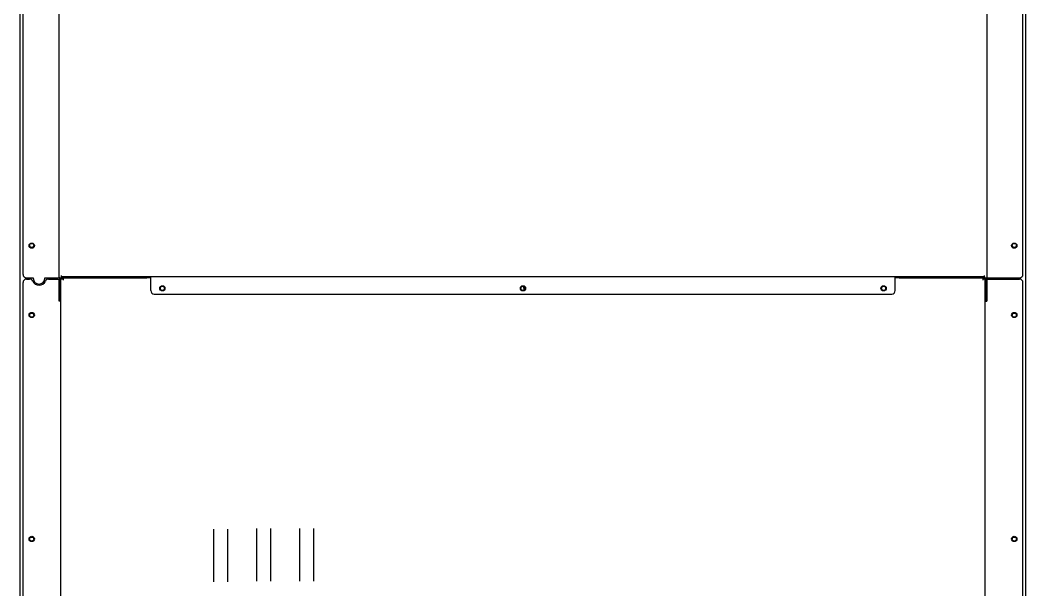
# Model space of a CAD drawing. Header units: millimetres. Extents: x 2482 to 7241, y 2335 to 6851.
# Drawn here: x 2529 to 3395, y 4105 to 4596 of the extents above; entities that cross this region are included whole.
import ezdxf

# ---------------------------------------------------------------- set-up
doc = ezdxf.new("R2010")
doc.units = ezdxf.units.MM
doc.header["$LTSCALE"] = 669.9
doc.layers.get('0').update_dxf_attribs({"linetype": 'CONTINUOUS'})
doc.layers.add('ASSI', color=7, linetype='CONTINUOUS')
doc.layers.add('GEOM', color=7, linetype='CONTINUOUS')

msp = doc.modelspace()

# ---------------------------------------------------------------- linework, layer by layer
at = {"linetype": 'Continuous'}
msp.add_line((2529, 3837.47), (2529, 5487.91), dxfattribs=at)
for centre in [(2539, 4401.77), (2539, 4341.77), (2539, 4149.12)]:
    msp.add_circle(centre, 1.75, dxfattribs=at)
at = {"layer": 'ASSI', "linetype": 'Continuous'}
for centre, radius in [((2539, 4401.57), 2.25), ((3385, 4401.57), 2.25), ((3385, 4401.77), 1.75), ((2651.5, 4364.87), 2.25), ((2651.5, 4364.87), 1.75), ((2962, 4364.87), 2.25), ((2962, 4364.87), 1.75), ((3272.5, 4364.87), 2.25), ((3272.5, 4364.87), 1.75), ((2539, 4341.87), 2.25), ((3385, 4341.87), 2.25), ((3385, 4341.77), 1.75), ((2539, 4149.22), 2.25), ((3385, 4149.22), 2.25), ((3385, 4149.12), 1.75)]:
    msp.add_circle(centre, radius, dxfattribs=at)
at = {"layer": 'GEOM', "linetype": 'Continuous'}
for p, q in [((2531.5, 4376.87), (2531.5, 5496.87)), ((2562.5, 4373.87), (2562.5, 5487.87)), ((3395, 3837.47), (3395, 5487.91)), ((3361.5, 4641.17), (3361.5, 4373.87)), ((3392.5, 4376.87), (3392.5, 4631.52)), ((2534.5, 4373.87), (2540.3, 4373.87)), ((2540.3, 4373.87), (2540.3, 4373.52)), ((2550.3, 4373.52), (2550.3, 4373.87)), ((2550.3, 4373.87), (2562, 4373.87)), ((2563.5, 4373.87), (2562.5, 4373.87)), ((2564.5, 4374.87), (2564.5, 4375.87)), ((3359.5, 4374.87), (2564.5, 4374.87)), ((2564.5, 4373.87), (2638.04, 4373.87)), ((2566, 4373.87), (2566, 4371.87)), ((2641.5, 4362.87), (2641.5, 4374.71)), ((3282.5, 4362.87), (3282.5, 4374.71)), ((3285.97, 4373.87), (3359.5, 4373.87)), ((3358, 4373.87), (3358, 4371.87)), ((3359.5, 4374.87), (3359.5, 4375.87)), ((3360.5, 4373.87), (3389.5, 4373.87)), ((2531.5, 3837.87), (2531.5, 4369.87)), ((2534.5, 4372.87), (2537.09, 4372.87)), ((2553.54, 4372.87), (2562.5, 4372.87)), ((2562.5, 4353.87), (2562.5, 4371.87)), ((2564, 3832.87), (2564, 4372.87)), ((2566, 4372.87), (2564, 4372.87)), ((3360, 4372.87), (3358, 4372.87)), ((3360, 3832.87), (3360, 4372.87)), ((3361.5, 4372.87), (3389.5, 4372.87)), ((3361.5, 4371.87), (3361.5, 4353.87)), ((3392.5, 3837.87), (3392.5, 4369.87)), ((2644.5, 4359.87), (3279.5, 4359.87))]:
    msp.add_line(p, q, dxfattribs=at)
at = {"layer": 'GEOM', "color": 7, "linetype": 'Continuous'}
for p, q in [((2564.5, 4374.87), (2564.5, 4374.16)), ((2641.5, 4373.87), (2638.04, 4373.87)), ((2641.5, 4374.87), (2641.5, 4374.71)), ((3282.5, 4374.87), (3282.5, 4374.71)), ((3285.97, 4373.87), (3282.5, 4373.87)), ((3359.5, 4374.87), (3359.5, 4374.16)), ((2563.5, 4353.87), (2563.5, 4371.87)), ((2962.78, 4366.06), (2963.16, 4366.1)), ((2963.61, 4365.41), (2962.78, 4366.06)), ((2963.05, 4363.53), (2962.78, 4366.06)), ((3360.5, 4353.87), (3360.5, 4371.87)), ((2563.5, 4353.87), (2562.5, 4353.87)), ((3360.5, 4353.87), (3361.5, 4353.87)), ((2695.5, 4157.76), (2695.5, 4112.33)), ((2707.5, 4157.76), (2707.5, 4112.33)), ((2732.5, 4158.26), (2732.5, 4112.83)), ((2744.5, 4158.26), (2744.5, 4112.83)), ((2769.5, 4158.26), (2769.5, 4112.83)), ((2781.5, 4158.26), (2781.5, 4112.83))]:
    msp.add_line(p, q, dxfattribs=at)
at = {"layer": 'GEOM', "linetype": 'Continuous'}
for centre, radius, start, end in [((2534.5, 4376.87), 3, 180, 270), ((2545.3, 4373.52), 5, 180, 360), ((2564.5, 4371.87), 2, 90, 180), ((3359.5, 4371.87), 2, 0, 90), ((3389.5, 4376.87), 3, 270, 360), ((2534.5, 4369.87), 3, 90, 180), ((2537.09, 4369.87), 3, 23.92595, 90), ((2545.31, 4373.52), 6, 203.92595, 336.07405), ((2553.54, 4369.87), 3, 90, 156.07405), ((3389.5, 4369.87), 3, 0, 90), ((2644.5, 4362.87), 3, 180, 270), ((3279.5, 4362.87), 3, 270, 360)]:
    msp.add_arc(centre, radius, start, end, dxfattribs=at)
at = {"layer": 'GEOM', "color": 7, "linetype": 'Continuous'}
for centre, start, end in [((2564.5, 4371.87), 120.59889, 180), ((3359.5, 4371.87), 0, 59.40111)]:
    msp.add_arc(centre, 1, start, end, dxfattribs=at)

doc.saveas('drawing.dxf')
